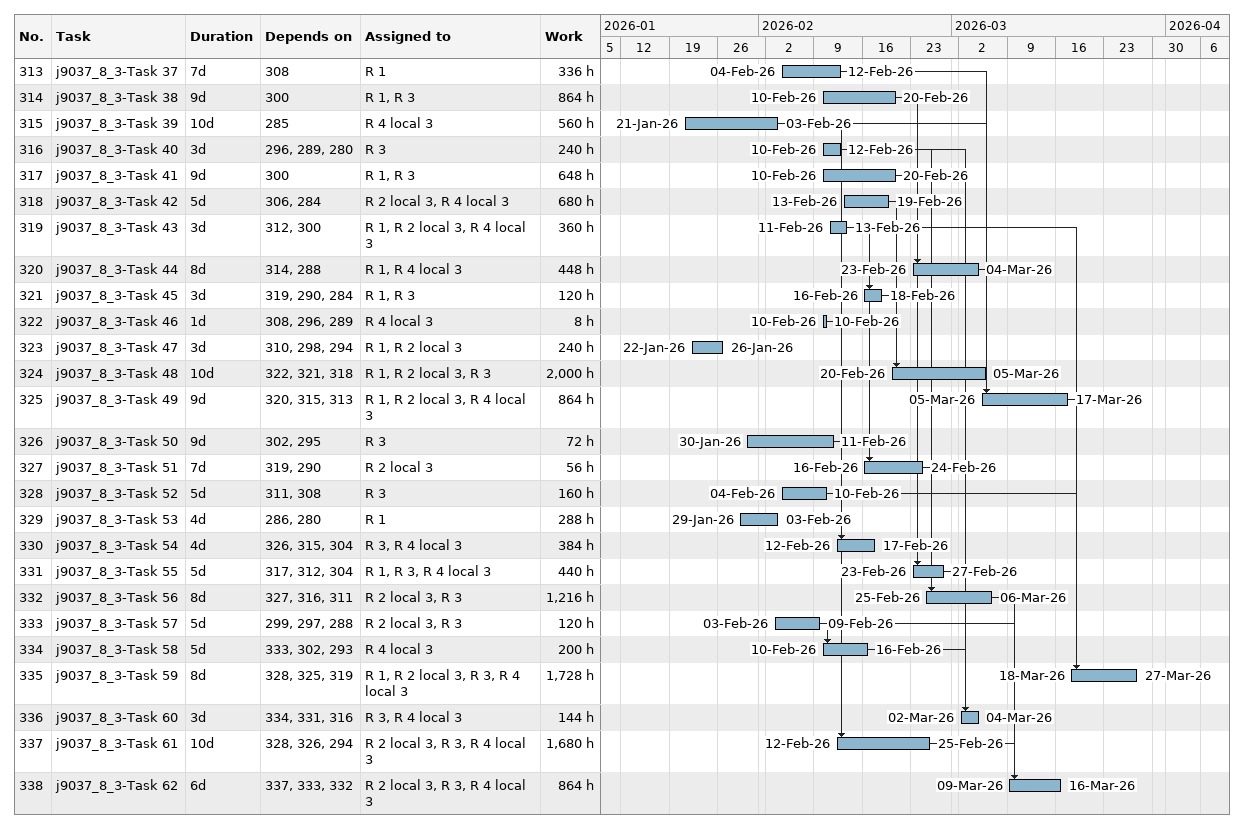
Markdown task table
| ID | Task | Duration | Start | Finish | Predecessors | Resources | Work (h) |
|---|---|---|---|---|---|---|---|
| 313 | j9037_8_3-Task 37 | 7d | 2026-02-04 | 2026-02-12 | 308 | R 1 | 336 |
| 314 | j9037_8_3-Task 38 | 9d | 2026-02-10 | 2026-02-20 | 300 | R 1, R 3 | 864 |
| 315 | j9037_8_3-Task 39 | 10d | 2026-01-21 | 2026-02-03 | 285 | R 4 local 3 | 560 |
| 316 | j9037_8_3-Task 40 | 3d | 2026-02-10 | 2026-02-12 | 296, 289, 280 | R 3 | 240 |
| 317 | j9037_8_3-Task 41 | 9d | 2026-02-10 | 2026-02-20 | 300 | R 1, R 3 | 648 |
| 318 | j9037_8_3-Task 42 | 5d | 2026-02-13 | 2026-02-19 | 306, 284 | R 2 local 3, R 4 local 3 | 680 |
| 319 | j9037_8_3-Task 43 | 3d | 2026-02-11 | 2026-02-13 | 312, 300 | R 1, R 2 local 3, R 4 local 3 | 360 |
| 320 | j9037_8_3-Task 44 | 8d | 2026-02-23 | 2026-03-04 | 314, 288 | R 1, R 4 local 3 | 448 |
| 321 | j9037_8_3-Task 45 | 3d | 2026-02-16 | 2026-02-18 | 319, 290, 284 | R 1, R 3 | 120 |
| 322 | j9037_8_3-Task 46 | 1d | 2026-02-10 | 2026-02-10 | 308, 296, 289 | R 4 local 3 | 8 |
| 323 | j9037_8_3-Task 47 | 3d | 2026-01-22 | 2026-01-26 | 310, 298, 294 | R 1, R 2 local 3 | 240 |
| 324 | j9037_8_3-Task 48 | 10d | 2026-02-20 | 2026-03-05 | 322, 321, 318 | R 1, R 2 local 3, R 3 | 2000 |
| 325 | j9037_8_3-Task 49 | 9d | 2026-03-05 | 2026-03-17 | 320, 315, 313 | R 1, R 2 local 3, R 4 local 3 | 864 |
| 326 | j9037_8_3-Task 50 | 9d | 2026-01-30 | 2026-02-11 | 302, 295 | R 3 | 72 |
| 327 | j9037_8_3-Task 51 | 7d | 2026-02-16 | 2026-02-24 | 319, 290 | R 2 local 3 | 56 |
| 328 | j9037_8_3-Task 52 | 5d | 2026-02-04 | 2026-02-10 | 311, 308 | R 3 | 160 |
| 329 | j9037_8_3-Task 53 | 4d | 2026-01-29 | 2026-02-03 | 286, 280 | R 1 | 288 |
| 330 | j9037_8_3-Task 54 | 4d | 2026-02-12 | 2026-02-17 | 326, 315, 304 | R 3, R 4 local 3 | 384 |
| 331 | j9037_8_3-Task 55 | 5d | 2026-02-23 | 2026-02-27 | 317, 312, 304 | R 1, R 3, R 4 local 3 | 440 |
| 332 | j9037_8_3-Task 56 | 8d | 2026-02-25 | 2026-03-06 | 327, 316, 311 | R 2 local 3, R 3 | 1216 |
| 333 | j9037_8_3-Task 57 | 5d | 2026-02-03 | 2026-02-09 | 299, 297, 288 | R 2 local 3, R 3 | 120 |
| 334 | j9037_8_3-Task 58 | 5d | 2026-02-10 | 2026-02-16 | 333, 302, 293 | R 4 local 3 | 200 |
| 335 | j9037_8_3-Task 59 | 8d | 2026-03-18 | 2026-03-27 | 328, 325, 319 | R 1, R 2 local 3, R 3, R 4 local 3 | 1728 |
| 336 | j9037_8_3-Task 60 | 3d | 2026-03-02 | 2026-03-04 | 334, 331, 316 | R 3, R 4 local 3 | 144 |
| 337 | j9037_8_3-Task 61 | 10d | 2026-02-12 | 2026-02-25 | 328, 326, 294 | R 2 local 3, R 3, R 4 local 3 | 1680 |
| 338 | j9037_8_3-Task 62 | 6d | 2026-03-09 | 2026-03-16 | 337, 333, 332 | R 2 local 3, R 3, R 4 local 3 | 864 |
